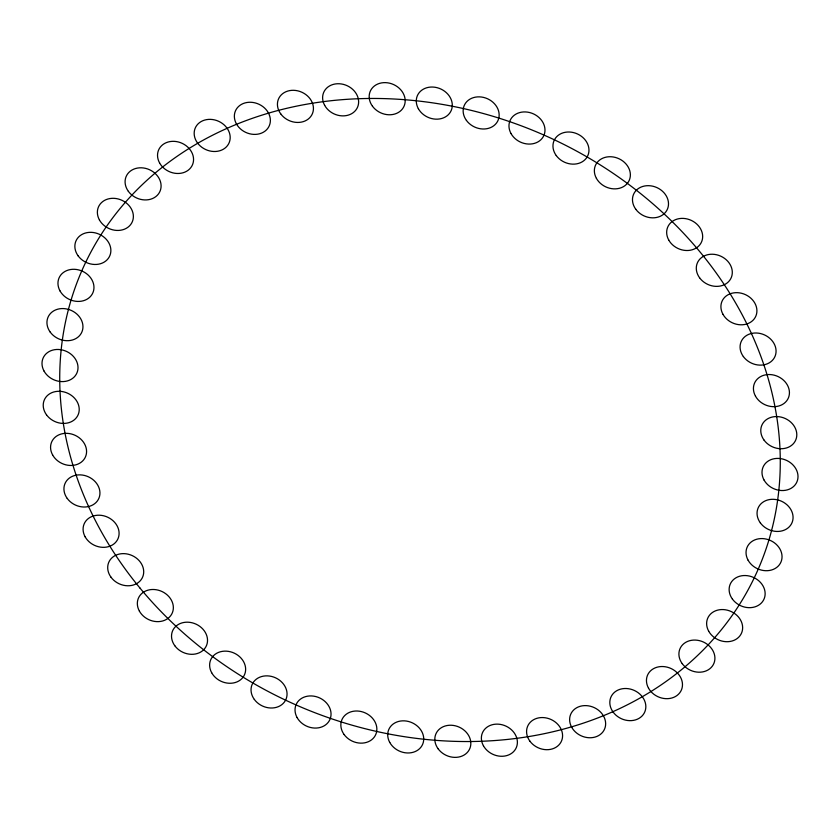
<?xml version="1.0" encoding="UTF-8"?>
<svg xmlns="http://www.w3.org/2000/svg" width="840" height="840" viewBox="0 0 840 840"><rect width="100%" height="100%" fill="white"/><g stroke="black" fill="none" stroke-linecap="round" stroke-linejoin="round"><path stroke-width="1.26" d="M732.417 599.088A18.48 15.54 24.4 0 0 763.486 600.18A18.48 15.54 24.4 0 0 745.49 575.537A18.48 15.54 24.4 0 0 732.417 599.088M708.687 631.187A18.48 15.54 24.4 0 0 739.861 635.912A18.48 15.54 24.4 0 0 725.34 609.777A18.48 15.54 24.4 0 0 708.687 631.187M760.337 522.858A18.48 15.54 24.4 0 0 791.417 523.95A18.48 15.54 24.4 0 0 773.42 499.306A18.48 15.54 24.4 0 0 760.337 522.858M748.094 560.207A18.48 15.54 24.4 0 0 779.268 564.921A18.48 15.54 24.4 0 0 764.747 538.797A18.48 15.54 24.4 0 0 748.094 560.207M764.064 440.129A18.48 15.54 24.4 0 0 795.144 441.231A18.48 15.54 24.4 0 0 777.147 416.577A18.48 15.54 24.4 0 0 764.064 440.129M764.053 480.039A18.48 15.54 24.4 0 0 795.228 484.754A18.48 15.54 24.4 0 0 780.717 458.63A18.48 15.54 24.4 0 0 764.053 480.039M743.348 356.538A18.48 15.54 24.4 0 0 774.417 357.641A18.48 15.54 24.4 0 0 756.42 332.997A18.48 15.54 24.4 0 0 743.348 356.538M755.486 396.165A18.48 15.54 24.4 0 0 786.66 400.88A18.48 15.54 24.4 0 0 772.139 374.756A18.48 15.54 24.4 0 0 755.486 396.165M699.583 277.788A18.48 15.54 24.4 0 0 730.653 278.88A18.48 15.54 24.4 0 0 712.656 254.237A18.48 15.54 24.4 0 0 699.583 277.788M722.967 314.296A18.48 15.54 24.4 0 0 754.142 319.011A18.48 15.54 24.4 0 0 739.62 292.887A18.48 15.54 24.4 0 0 722.967 314.296M635.764 209.234A18.48 15.54 24.4 0 0 666.845 210.336A18.48 15.54 24.4 0 0 648.848 185.682A18.48 15.54 24.4 0 0 635.764 209.234M668.714 239.999A18.48 15.54 24.4 0 0 699.888 244.724A18.48 15.54 24.4 0 0 685.367 218.6A18.48 15.54 24.4 0 0 668.714 239.999M556.248 155.558A18.48 15.54 24.4 0 0 587.317 156.65A18.48 15.54 24.4 0 0 569.321 132.006A18.48 15.54 24.4 0 0 556.248 155.558M596.421 178.364A18.48 15.54 24.4 0 0 627.596 183.078A18.48 15.54 24.4 0 0 613.085 156.954A18.48 15.54 24.4 0 0 596.421 178.364M466.431 120.414A18.48 15.54 24.4 0 0 497.501 121.506A18.48 15.54 24.4 0 0 479.504 96.862A18.48 15.54 24.4 0 0 466.431 120.414M511.025 133.56A18.48 15.54 24.4 0 0 542.199 138.285A18.48 15.54 24.4 0 0 527.688 112.151A18.48 15.54 24.4 0 0 511.025 133.56M372.456 106.186A18.48 15.54 24.4 0 0 403.526 107.279A18.48 15.54 24.4 0 0 385.529 82.635A18.48 15.54 24.4 0 0 372.456 106.186M418.341 108.665A18.48 15.54 24.4 0 0 449.516 113.379A18.48 15.54 24.4 0 0 434.994 87.255A18.48 15.54 24.4 0 0 418.341 108.665M280.718 113.862A18.48 15.54 24.4 0 0 311.787 114.954A18.48 15.54 24.4 0 0 293.79 90.311A18.48 15.54 24.4 0 0 280.718 113.862M324.671 105.367A18.48 15.54 24.4 0 0 355.856 110.082A18.48 15.54 24.4 0 0 341.334 83.958A18.48 15.54 24.4 0 0 324.671 105.367M197.463 142.916A18.48 15.54 24.4 0 0 228.533 144.008A18.48 15.54 24.4 0 0 210.536 119.364A18.48 15.54 24.4 0 0 197.463 142.916M236.418 123.889A18.48 15.54 24.4 0 0 267.603 128.604A18.48 15.54 24.4 0 0 253.082 102.48A18.48 15.54 24.4 0 0 236.418 123.889M128.373 191.352A18.48 15.54 24.4 0 0 159.442 192.444A18.48 15.54 24.4 0 0 141.446 167.8A18.48 15.54 24.4 0 0 128.373 191.352M159.59 162.96A18.48 15.54 24.4 0 0 190.775 167.685A18.48 15.54 24.4 0 0 176.253 141.55A18.48 15.54 24.4 0 0 159.59 162.96M78.152 255.885A18.48 15.54 24.4 0 0 109.221 256.977A18.48 15.54 24.4 0 0 91.224 232.334A18.48 15.54 24.4 0 0 78.152 255.885M99.424 219.933A18.48 15.54 24.4 0 0 130.599 224.658A18.48 15.54 24.4 0 0 116.088 198.534A18.48 15.54 24.4 0 0 99.424 219.933M50.232 332.115A18.48 15.54 24.4 0 0 81.302 333.207A18.48 15.54 24.4 0 0 63.305 308.564A18.48 15.54 24.4 0 0 50.232 332.115M60.018 290.923A18.48 15.54 24.4 0 0 91.192 295.638A18.48 15.54 24.4 0 0 76.681 269.514A18.48 15.54 24.4 0 0 60.018 290.923M46.505 414.834A18.48 15.54 24.4 0 0 77.574 415.937A18.48 15.54 24.4 0 0 59.577 391.293A18.48 15.54 24.4 0 0 46.505 414.834M44.058 371.091A18.48 15.54 24.4 0 0 75.233 375.806A18.48 15.54 24.4 0 0 60.711 349.681A18.48 15.54 24.4 0 0 44.058 371.091M67.221 498.425A18.48 15.54 24.4 0 0 98.291 499.527A18.48 15.54 24.4 0 0 80.294 474.873A18.48 15.54 24.4 0 0 67.221 498.425M52.626 454.965A18.48 15.54 24.4 0 0 83.8 459.68A18.48 15.54 24.4 0 0 69.29 433.556A18.48 15.54 24.4 0 0 52.626 454.965M110.985 577.185A18.48 15.54 24.4 0 0 142.054 578.277A18.48 15.54 24.4 0 0 124.058 553.634A18.48 15.54 24.4 0 0 110.985 577.185M85.145 536.833A18.48 15.54 24.4 0 0 116.319 541.548A18.48 15.54 24.4 0 0 101.808 515.424A18.48 15.54 24.4 0 0 85.145 536.833M174.804 645.729A18.48 15.54 24.4 0 0 205.874 646.832A18.48 15.54 24.4 0 0 187.877 622.188A18.48 15.54 24.4 0 0 174.804 645.729M297.087 717.56A18.48 15.54 24.4 0 0 328.262 722.284A18.48 15.54 24.4 0 0 313.74 696.15A18.48 15.54 24.4 0 0 297.087 717.56M254.321 699.416A18.48 15.54 24.4 0 0 285.401 700.508A18.48 15.54 24.4 0 0 267.404 675.864A18.48 15.54 24.4 0 0 254.321 699.416M211.691 672.767A18.48 15.54 24.4 0 0 242.865 677.481A18.48 15.54 24.4 0 0 228.344 651.357A18.48 15.54 24.4 0 0 211.691 672.767M344.137 734.559A18.48 15.54 24.4 0 0 375.207 735.651A18.48 15.54 24.4 0 0 357.21 711.008A18.48 15.54 24.4 0 0 344.137 734.559M139.398 611.121A18.48 15.54 24.4 0 0 170.572 615.846A18.48 15.54 24.4 0 0 156.061 589.712A18.48 15.54 24.4 0 0 139.398 611.121M438.113 748.787A18.48 15.54 24.4 0 0 469.182 749.879A18.48 15.54 24.4 0 0 451.185 725.235A18.48 15.54 24.4 0 0 438.113 748.787M389.77 742.466A18.48 15.54 24.4 0 0 420.945 747.18A18.48 15.54 24.4 0 0 406.434 721.056A18.48 15.54 24.4 0 0 389.77 742.466M529.861 741.111A18.48 15.54 24.4 0 0 560.931 742.203A18.48 15.54 24.4 0 0 542.934 717.56A18.48 15.54 24.4 0 0 529.861 741.111M483.431 745.763A18.48 15.54 24.4 0 0 514.615 750.477A18.48 15.54 24.4 0 0 500.094 724.353A18.48 15.54 24.4 0 0 483.431 745.763M613.106 712.058A18.48 15.54 24.4 0 0 644.186 713.15A18.48 15.54 24.4 0 0 626.178 688.506A18.48 15.54 24.4 0 0 613.106 712.058M571.683 727.24A18.48 15.54 24.4 0 0 602.868 731.955A18.48 15.54 24.4 0 0 588.347 705.831A18.48 15.54 24.4 0 0 571.683 727.24M648.512 688.159A18.48 15.54 24.4 0 0 679.697 692.885A18.48 15.54 24.4 0 0 665.175 666.75A18.48 15.54 24.4 0 0 648.512 688.159M682.196 663.621A18.48 15.54 24.4 0 0 713.265 664.713A18.48 15.54 24.4 0 0 695.268 640.07A18.48 15.54 24.4 0 0 682.196 663.621M139.923 587.99A369.663 310.727 24.4 0 0 756.304 573.447A369.663 310.727 24.4 0 0 363.772 98.564A369.663 310.727 24.4 0 0 139.923 587.99"/></g></svg>
